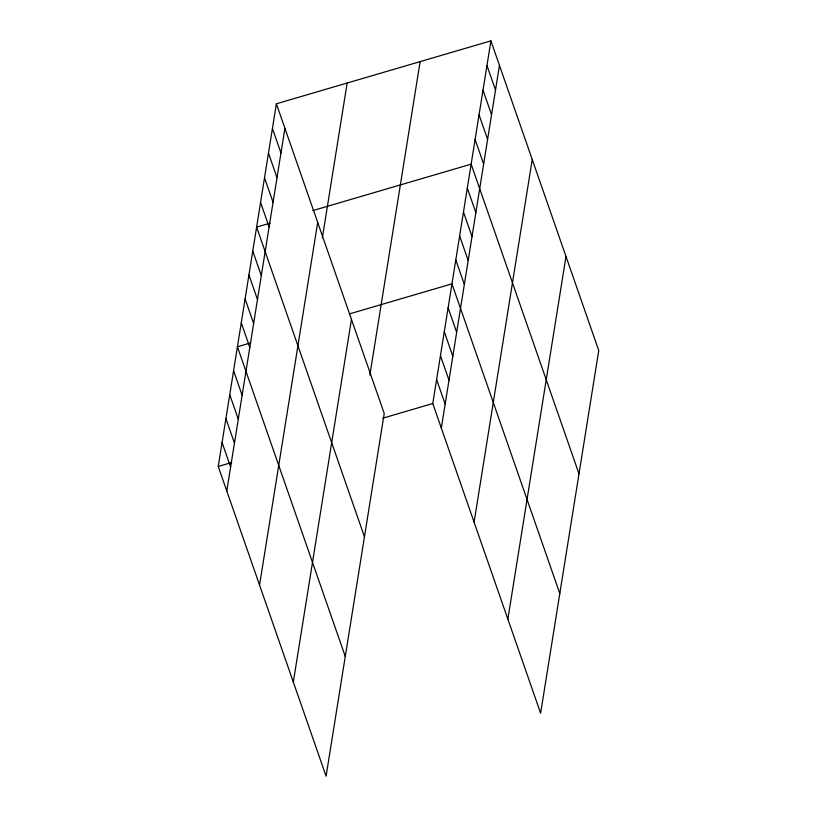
<?xml version="1.0" encoding="UTF-8"?>
<svg xmlns="http://www.w3.org/2000/svg" width="817" height="817" viewBox="0 0 817 817"><rect width="100%" height="100%" fill="white"/><g stroke="black" fill="none" stroke-linecap="round" stroke-linejoin="round"><path stroke-width="1.23" d="M276.381 103.79L384.225 413.473L326.085 776.15L218.241 466.466L276.381 103.79L490.915 40.85L598.759 350.534L540.619 713.21L432.775 403.527L490.915 40.85M226.779 490.997L284.919 128.32M259.551 585.095L317.69 222.418M322.358 237.829L347.174 83.017M293.313 682.052L351.453 319.376M369.856 375.166L420.122 61.622M441.323 428.057L499.463 65.38M474.095 522.165L532.235 159.489M507.857 619.112L565.997 256.436M270.039 223.164L256.609 227.095L364.453 536.779M312.758 210.623L471.154 164.156L578.998 473.85M250.85 342.844L237.42 346.786L345.264 656.47M349.553 313.881L451.964 283.846L559.808 593.53M218.241 466.466L231.671 462.524M382.734 418.212L432.775 403.527M486.963 65.513L495.51 90.044M483.01 90.176L491.558 114.707M479.058 114.84L487.596 139.37M475.106 139.503L483.644 164.033M467.314 188.094L475.851 212.634M463.474 212.032L472.022 236.562M459.634 235.97L468.182 260.5M455.804 259.908L464.342 284.439M448.125 307.784L456.672 332.315M444.285 331.712L452.832 356.253M440.455 355.65L448.993 380.191M436.615 379.588L445.163 404.119M272.429 128.453L280.966 152.983M268.476 153.116L277.014 177.646M264.514 177.769L273.062 202.31M260.562 202.432L269.11 226.973M252.77 251.033L261.317 275.564M248.94 274.972L257.478 299.502M245.1 298.91L253.638 323.44M241.26 322.848L249.808 347.378M233.591 370.714L242.128 395.254M229.751 394.652L238.298 419.192M225.911 418.59L234.459 443.12M222.071 442.528L230.619 467.058"/></g></svg>
